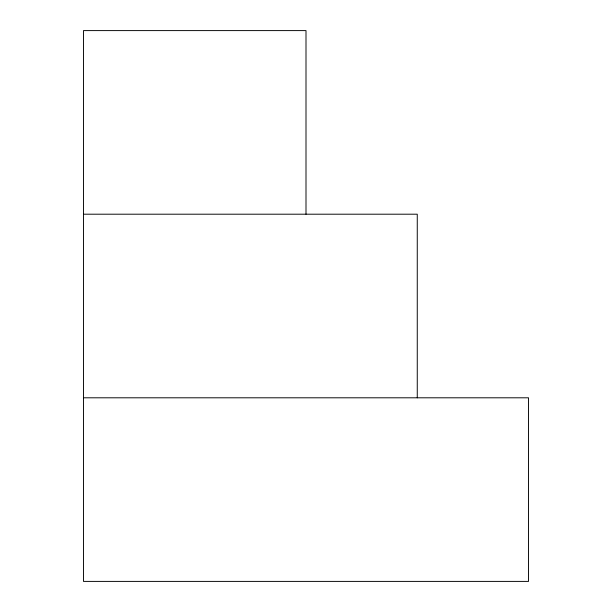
<?xml version="1.0" encoding="UTF-8"?>
<svg xmlns="http://www.w3.org/2000/svg" width="612" height="612" viewBox="0 0 612 612"><rect width="100%" height="100%" fill="white"/><g stroke="black" fill="none" stroke-linecap="round" stroke-linejoin="round"><path stroke-width="0.92" d="M83.477 214.2L417.262 214.2L417.262 397.8M83.477 397.8L528.523 397.8L528.523 581.4L83.477 581.4L83.477 30.6L306 30.6L306 214.2"/></g></svg>
